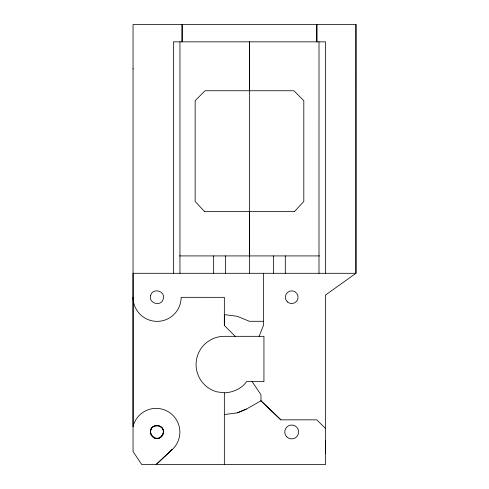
<?xml version="1.0" encoding="UTF-8"?>
<svg xmlns="http://www.w3.org/2000/svg" width="489" height="489" viewBox="0 0 489 489"><rect width="100%" height="100%" fill="white"/><g stroke="black" fill="none" stroke-linecap="round" stroke-linejoin="round"><path stroke-width="0.73" d="M235.203 336.322L224.341 325.454L224.341 297.336L181.126 297.33A24.034 24.034 0 0 1 157.091 321.365A24.034 24.034 0 0 1 133.057 297.33M249.476 255.912L249.488 211.376M249.476 90.758L249.476 41.846L249.476 273.308M273.382 273.308L273.382 255.918M285.307 273.308L285.307 255.918M318.999 273.302L319.011 41.846M325.533 453.651L325.533 440.613M325.527 273.302L325.54 41.846L173.393 41.846L173.399 273.302M355.961 24.45L355.943 273.302L325.527 295.026L325.54 464.55L141.749 464.55L133.057 451.512L133.051 24.45L355.961 24.45L355.968 273.296L133.045 273.296L133.057 426.524A23.735 23.735 0 0 1 168.161 411.659A23.735 23.735 0 0 1 172.232 449.556L156.125 464.55L171.78 449.843M163.234 433.633C165.716 422.019 145.875 423.896 151.321 435.21C158.363 445.54 169.995 429.403 158.65 425.656C141.737 424.886 155.398 448.749 163.265 433.639M259.109 336.322L263.461 325.454L263.461 273.296M294.586 211.382L303.81 201.474L303.81 100.667L293.883 90.758L205.062 90.746L195.148 100.667L195.154 201.474L204.371 211.382M170.991 450.332L172.232 449.556M224.341 414.562L237.275 412.863L246.37 409.091L260.973 400.815L260.973 394.733L252.11 381.628M237.275 412.863L246.37 409.091M224.341 392.832C232.868 392.508 241.609 388.786 246.56 381.628L263.944 381.628L263.938 336.322L224.341 336.322A28.252 28.252 0 0 0 217.024 391.866L224.341 392.832L224.341 464.55M179.946 41.846L179.952 273.302M204.365 211.376L294.592 211.382M179.481 255.918L319.451 255.918M263.461 321.285L249.335 321.285L237.275 316.291L224.341 314.592L224.341 325.454M280.845 419.837L260.979 400.815L280.845 419.837L316.841 419.843L325.533 428.535M133.051 68.607L133.057 69.004M225.57 255.912L225.57 273.302M213.65 255.912L213.65 273.302M182.097 24.45L182.097 41.84L182.104 24.45M316.841 24.45L316.841 41.834L316.841 24.45M150.667 295.515C148.191 303.522 161.401 307.061 163.265 298.889C165.734 290.882 152.531 287.343 150.667 295.515M150.893 429.855C147.929 437.545 160.63 442.056 163.039 434.043C166.003 426.359 153.302 421.842 150.893 429.855M287.373 301.872A6.375 6.375 0 0 0 297.923 298.626A6.375 6.375 0 0 0 289.836 291.114A6.375 6.375 0 0 0 287.373 301.872M286.792 436.866A6.956 6.956 0 0 0 298.431 433.749A6.956 6.956 0 0 0 289.91 425.234A6.956 6.956 0 0 0 286.792 436.866"/></g></svg>
